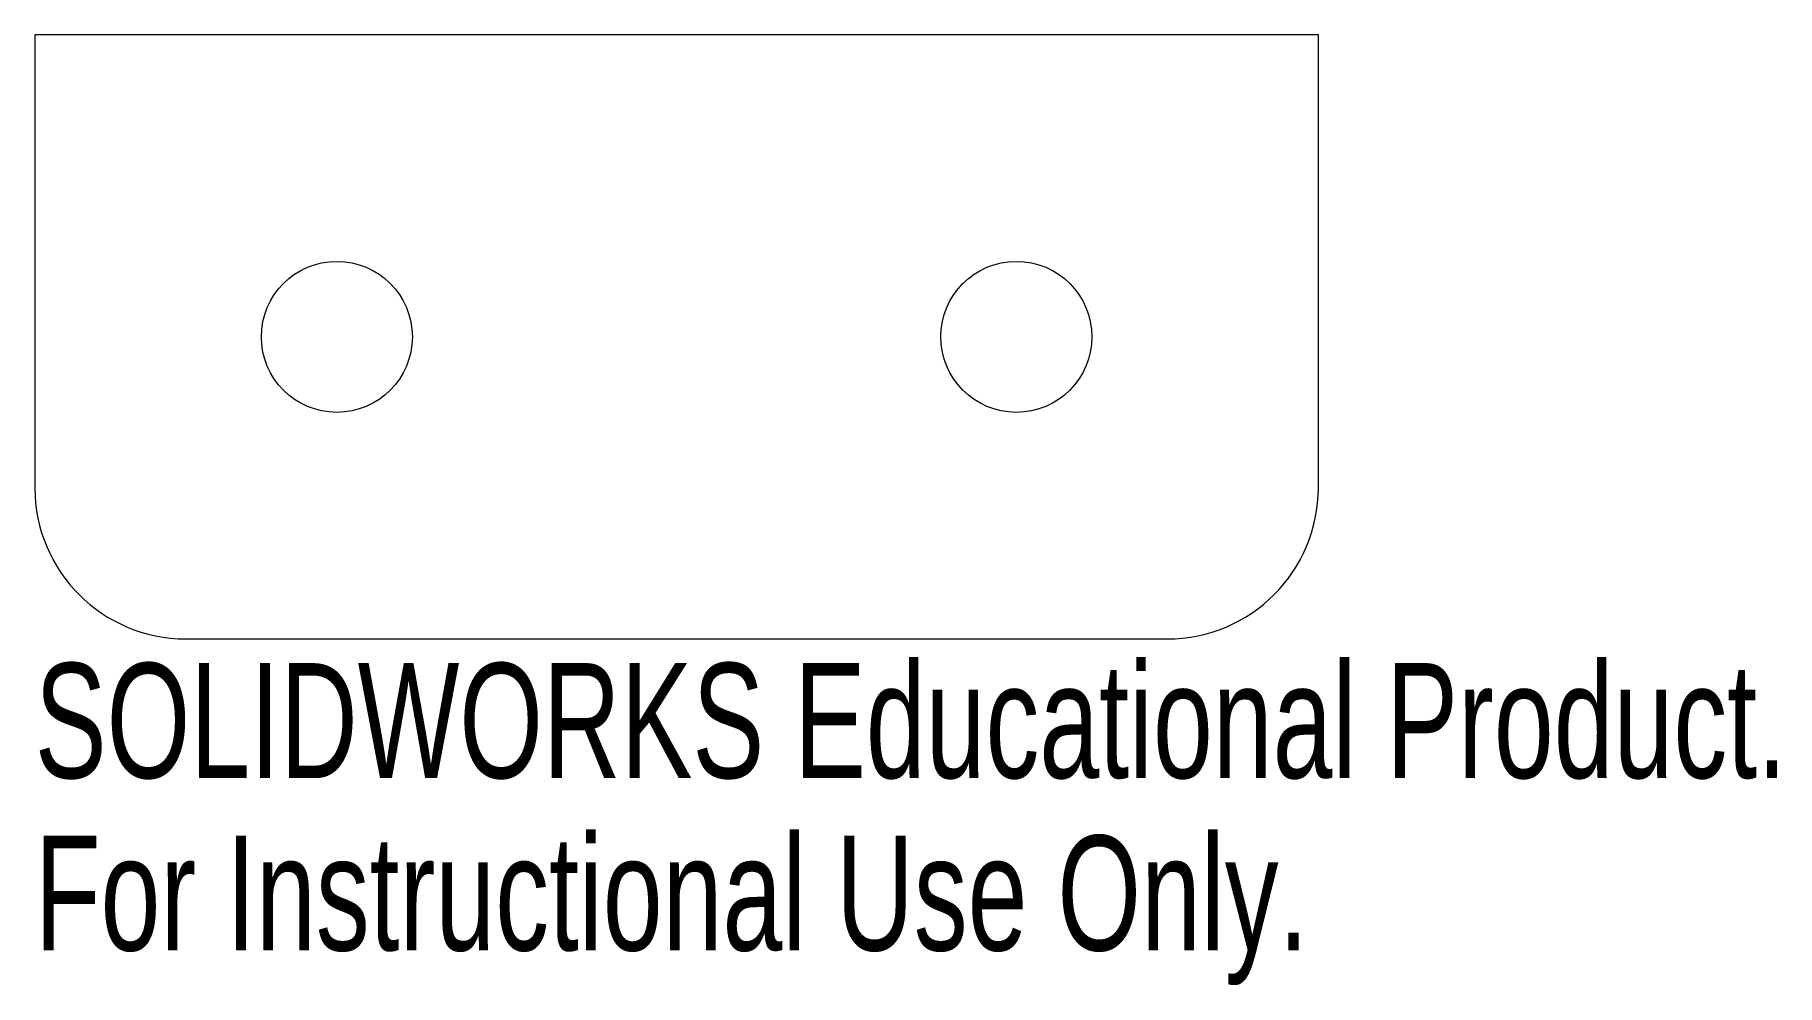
# Model space of a CAD drawing. Header units: inches. Extents: x -1 to 1.88, y -2.7 to -1.13.
import ezdxf

# ---------------------------------------------------------------- set-up
doc = ezdxf.new("R2010")
doc.units = ezdxf.units.IN
doc.header["$MEASUREMENT"] = 0
doc.styles.add('SLDTEXTSTYLE0', font='TXT', dxfattribs={"width": 0.7})

msp = doc.modelspace()

# ---------------------------------------------------------------- linework, layer by layer
at = {"color": 7, "linetype": 'Continuous', "lineweight": 15}
for p, q in [((-1, -1.125), (-1, -1.875)), ((1.125, -1.125), (-1, -1.125)), ((1.125, -1.875), (1.125, -1.125)), ((-0.75, -2.125), (0.875, -2.125))]:
    msp.add_line(p, q, dxfattribs=at)
for centre in [(-0.5, -1.625), (0.625, -1.625)]:
    msp.add_circle(centre, 0.125, dxfattribs=at)
for centre, start, end in [((-0.75, -1.875), 180, 270), ((0.875, -1.875), 270, 0)]:
    msp.add_arc(centre, 0.25, start, end, dxfattribs=at)

# ---------------------------------------------------------------- texts
at = {"color": 7, "linetype": 'Continuous', "char_height": 0.1903, "attachment_point": 1, "style": 'SLDTEXTSTYLE0'}
for s, insert in [('SOLIDWORKS Educational Product.', (-1, -2.1651)), ('For Instructional Use Only.', (-1, -2.4506))]:
    msp.add_mtext(s, dxfattribs=dict(at, insert=insert))

doc.saveas('drawing.dxf')
